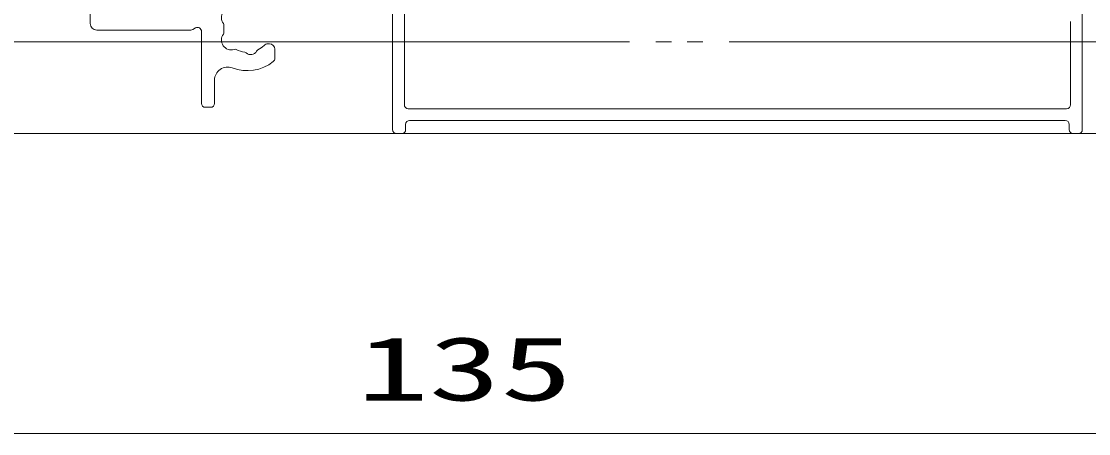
# Model space of a CAD drawing. Units: millimetres on the paper. Extents: x -305 to 305, y -152 to 152.
# Drawn here: x -39.4 to 1.38, y -96.83 to -81.09 of the extents above; entities that cross this region are included whole.
import ezdxf
from ezdxf.enums import TextEntityAlignment as Align

# ---------------------------------------------------------------- set-up
doc = ezdxf.new("R2010")
doc.units = ezdxf.units.MM
doc.linetypes.add('LONG_CHAIN', pattern=[21, 18, -1, 1, -1])
doc.linetypes.add('LONG_DOUBLE_CHAIN', pattern=[21.8, 18, -1, 0.6, -0.6, 0.6, -1])
doc.layers.add('0-4_S4', color=7, linetype='Continuous', lineweight=9)
doc.styles.add('ＭＳ ゴシック', font='')
doc.styles.get('ＭＳ ゴシック').set_extended_font_data('MS Gothic')

msp = doc.modelspace()

# ---------------------------------------------------------------- linework, layer by layer
at = {"layer": '0-4_S4'}
for p, q in [((1.134, -74.973), (1.134, -85.223)), ((-25.216, -85.223), (-25.216, -78.623)), ((-24.766, -78.523), (-24.766, -84.273)), ((-36.766, -80.07), (-36.766, -81.17)), ((0.684, -84.273), (0.684, -81.089)), ((-36.516, -81.42), (-32.919, -81.42)), ((-32.844, -81.4), (-32.741, -81.341)), ((-32.516, -81.47), (-32.516, -84.22)), ((-29.916, -81.945), (-29.985, -81.945)), ((-7.023, -81.873), (16.747, -81.873)), ((-29.716, -82.507), (-29.716, -82.145)), ((-32.016, -84.22), (-32.016, -83.332)), ((-32.366, -84.37), (-32.166, -84.37)), ((-24.616, -84.423), (0.534, -84.423)), ((-24.716, -85.023), (-24.716, -85.223)), ((0.484, -84.873), (-24.566, -84.873)), ((0.634, -85.223), (0.634, -85.023)), ((-41.016, -85.373), (2.984, -85.373)), ((-24.866, -85.373), (-25.066, -85.373)), ((0.984, -85.373), (0.784, -85.373)), ((10.484, -96.831), (-57.016, -96.831))]:
    msp.add_line(p, q, dxfattribs=at)
at = {"layer": '0-4_S4', "linetype": 'LONG_DOUBLE_CHAIN'}
msp.add_line((-77.76, -81.873), (-7.023, -81.873), dxfattribs=at)
at = {"layer": '0-4_S4', "linetype": 'LONG_CHAIN'}
msp.add_line((-38.526, -81.871), (-20.242, -81.871), dxfattribs=at)
at = {"layer": '0-4_S4'}
for centre, radius, start, end in [((-31.38, -80.94), 0.375, 72.2996, 217.7004), ((-36.516, -81.17), 0.25, 180, 270), ((-32.919, -81.27), 0.15, 270, 300), ((-32.666, -81.47), 0.15, 0, 120), ((-31.756, -81.231), 0.1, 351.9693, 37.7004), ((-31.756, -81.51), 0.1, 322.2996, 8.0307), ((-30.766, -81.37), 0.9, 171.9693, 188.0307), ((-31.38, -81.801), 0.375, 142.2996, 287.7004), ((-29.985, -82.145), 0.2, 90, 135.2072), ((-29.916, -82.145), 0.2, 0, 90), ((-31.236, -82.253), 0.1, 61.9693, 107.7004), ((-30.766, -81.37), 0.9, 241.9693, 263.7398), ((-30.875, -82.364), 0.1, 46.8699, 83.7398), ((-30.635, -82.109), 0.25, 226.8699, 333.1301), ((-30.323, -82.267), 0.1, 116.2602, 153.1301), ((-30.766, -81.37), 0.9, 296.2602, 315.2072), ((-30.766, -81.37), 1.6, 249.0752, 308.3665), ((-29.866, -82.507), 0.15, 308.3665, 360), ((-31.516, -83.332), 0.5, 69.0752, 180), ((-32.366, -84.22), 0.15, 180, 270), ((-32.166, -84.22), 0.15, 270, 360), ((-24.616, -84.273), 0.15, 180, 270), ((0.534, -84.273), 0.15, 270, 0), ((-24.566, -85.023), 0.15, 90, 180), ((0.484, -85.023), 0.15, 0, 90), ((-25.066, -85.223), 0.15, 180, 270), ((-24.866, -85.223), 0.15, 270, 0), ((0.784, -85.223), 0.15, 180, 270), ((0.984, -85.223), 0.15, 270, 0)]:
    msp.add_arc(centre, radius, start, end, dxfattribs=at)

# ---------------------------------------------------------------- texts
at = {"layer": '0-4_S4', "style": 'ＭＳ ゴシック', "width": 1.65}
msp.add_text('135', height=2.444, dxfattribs=at).set_placement((-26.577, -96.301), align=Align.BOTTOM_LEFT)

doc.saveas('drawing.dxf')
